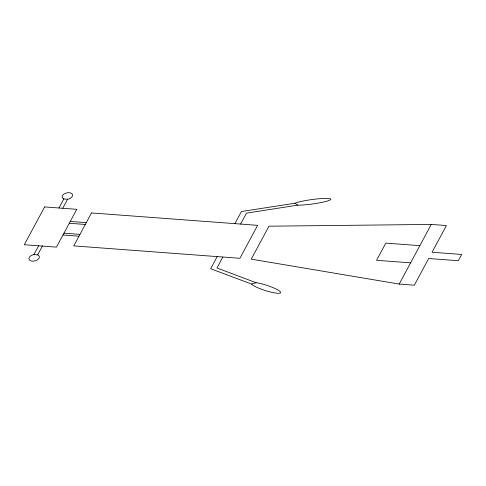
<?xml version="1.0" encoding="UTF-8"?>
<svg xmlns="http://www.w3.org/2000/svg" width="486" height="486" viewBox="0 0 486 486"><rect width="100%" height="100%" fill="white"/><g stroke="black" fill="none" stroke-linecap="round" stroke-linejoin="round"><path stroke-width="0.73" d="M33.898 254.609L37.665 254.877A7.6 2.46 1.2 0 1 38.856 255.703A13.663 4.429 1.2 0 1 39.336 256.784A22.569 7.308 1.2 0 1 37.878 259.494A13.663 4.429 1.2 0 1 36.316 260.429A7.6 2.46 1.2 0 1 34.081 261.073A2.479 0.802 1.2 0 1 30.837 260.83A7.6 2.46 1.2 0 1 29.439 259.913A13.663 4.429 1.2 0 1 28.96 258.831A22.569 7.308 1.2 0 1 30.418 256.122A13.663 4.429 1.2 0 1 31.979 255.193A7.6 2.46 1.2 0 1 33.898 254.609L38.746 245.588M58.97 207.99L63.842 198.926M37.665 254.877L42.507 245.873M62.73 208.269L67.572 199.26A7.6 2.46 1.2 0 0 69.528 198.671A13.663 4.429 1.2 0 0 71.09 197.741A22.569 7.308 1.2 0 0 72.548 195.032A13.663 4.429 1.2 0 0 72.068 193.944A7.6 2.46 1.2 0 0 70.67 193.027A2.479 0.802 1.2 0 0 67.426 192.79A7.6 2.46 1.2 0 0 65.191 193.434A13.663 4.429 1.2 0 0 63.63 194.364A22.569 7.308 1.2 0 0 62.172 197.073A13.663 4.429 1.2 0 0 62.651 198.154A7.6 2.46 1.2 0 0 63.818 198.968L67.572 199.26M217.193 256.602L210.669 268.734L251.511 284.037A17.381 5.632 1.2 0 0 252.635 285.033A38.224 12.381 1.2 0 0 255.855 286.862A70.5 22.836 1.2 0 0 267.422 291.193A38.224 12.381 1.2 0 0 272.555 292.493A17.381 5.632 1.2 0 0 277.913 293.283A2.284 0.741 1.2 0 0 280.659 292.523A17.381 5.632 1.2 0 0 279.043 290.701A38.224 12.381 1.2 0 0 275.823 288.872A70.5 22.836 1.2 0 0 264.25 284.541A38.224 12.381 1.2 0 0 259.123 283.241A17.381 5.632 1.2 0 0 256.116 282.712L216.981 267.974L222.867 257.027M234.914 223.645L241.439 211.513L294.947 203.257A17.381 5.632 1.2 0 1 297.019 202.504A38.224 12.381 1.2 0 1 301.885 201.277A70.5 22.836 1.2 0 1 317.036 198.938A38.224 12.381 1.2 0 1 323.123 198.476A17.381 5.632 1.2 0 1 328.876 198.513A2.284 0.741 1.2 0 1 330.626 199.606A17.381 5.632 1.2 0 1 327.254 201.058A38.224 12.381 1.2 0 1 322.388 202.285A70.5 22.836 1.2 0 1 307.231 204.624A38.224 12.381 1.2 0 1 301.15 205.086A17.381 5.632 1.2 0 1 297.833 205.141L246.475 213.123L240.594 224.07M399.194 284.073L431.27 224.429L446.409 225.559L432.054 252.24L461.7 254.457L458.328 260.727L428.682 258.516L414.327 285.203L399.194 284.073L251.244 259.147L268.971 226.19L431.27 224.429M251.511 284.037L256.116 282.712M419.855 245.655L385.805 243.109L376.559 260.302L410.609 262.841M70.27 221.446L86.271 222.643M69.291 223.268L85.293 224.459M63.964 233.177L79.959 234.374M62.986 234.999L78.981 236.196M294.947 203.257L297.833 205.141M44.633 206.915L24.3 244.725L56.461 247.131L76.794 209.32L44.633 206.915M91.49 212.941L73.763 245.898L239.896 258.297L257.616 225.34L91.49 212.941"/></g></svg>
